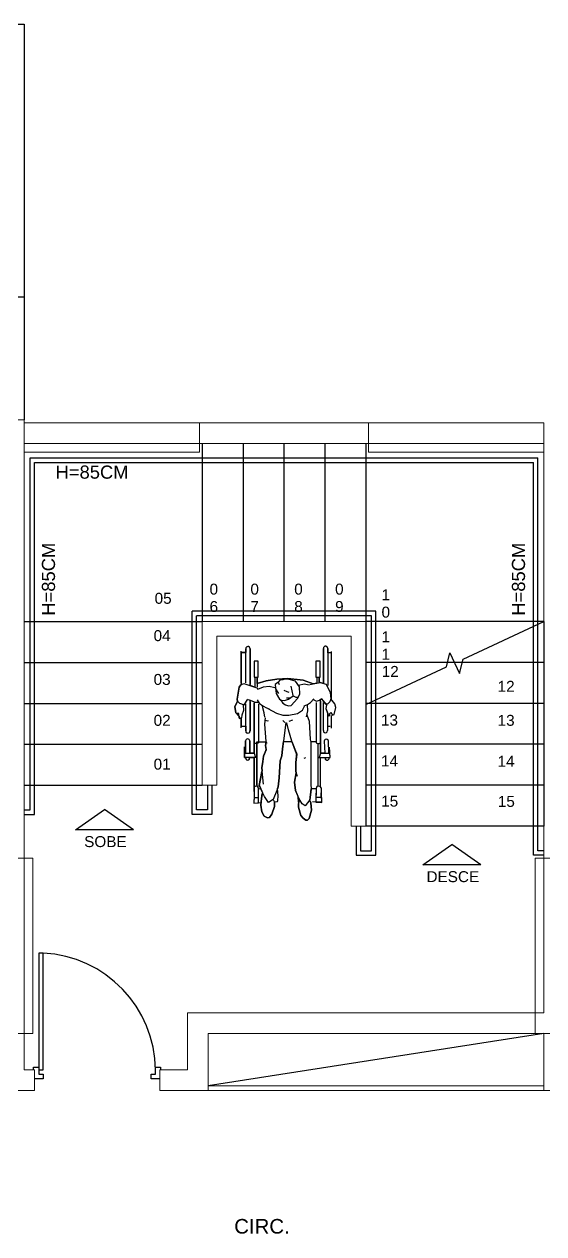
# Model space of a CAD drawing. Header units: centimetres. Extents: x -10.6 to 24.4, y 0 to 16.9.
# Drawn here: x 10.36 to 13.92, y 8.46 to 16.74 of the extents above; entities that cross this region are included whole.
import ezdxf

# ---------------------------------------------------------------- set-up
doc = ezdxf.new("R2010")
doc.units = ezdxf.units.CM
doc.styles.add('Arial', font='arial.ttf', dxfattribs={"height": 7.5})
doc.styles.add('Arial_1', font='arial.ttf', dxfattribs={"height": 10})
doc.styles.add('Arial_3', font='arial.ttf', dxfattribs={"height": 9})

msp = doc.modelspace()

# ---------------------------------------------------------------- linework, layer by layer
for p, q in [((9.39, 16.74), (10.36, 16.74)), ((10.36, 16.74), (10.36, 14.03)), ((10.36, 14.87), (9.46, 14.87)), ((11.58, 13.87), (11.58, 12.65)), ((11.58, 13.87), (11.58, 12.65)), ((11.86, 13.87), (11.86, 12.65)), ((11.86, 13.87), (11.86, 12.65)), ((12.14, 13.87), (12.14, 12.65)), ((12.14, 13.87), (12.14, 12.65)), ((12.42, 13.87), (12.42, 12.65)), ((12.42, 13.87), (12.42, 12.65)), ((12.7, 13.87), (12.7, 12.65)), ((12.7, 13.87), (12.7, 12.65)), ((10.4, 11.36), (10.4, 13.77)), ((10.4, 13.77), (13.88, 13.77)), ((13.88, 11.08), (13.88, 13.77)), ((10.43, 11.33), (10.43, 13.74)), ((10.43, 13.74), (13.85, 13.74)), ((13.85, 11.05), (13.85, 13.74)), ((11.51, 11.33), (11.51, 12.72)), ((12.77, 12.72), (11.51, 12.72)), ((11.54, 11.36), (11.54, 12.69)), ((12.74, 12.69), (11.54, 12.69)), ((12.74, 11.08), (12.74, 12.69)), ((12.77, 11.05), (12.77, 12.72)), ((10.36, 12.65), (11.58, 12.65)), ((10.36, 12.65), (11.58, 12.65)), ((13.92, 12.65), (12.7, 12.65)), ((12.7, 12.65), (12.7, 12.37)), ((13.92, 12.65), (12.7, 12.65)), ((13.3666, 12.392), (13.92, 12.65)), ((13.92, 12.65), (13.92, 11.25)), ((11.8474, 12.2279), (11.8474, 12.4482)), ((11.8781, 12.4371), (11.8474, 12.4371)), ((11.8474, 12.4371), (11.8474, 12.2176)), ((11.8529, 12.4371), (11.877, 12.4371)), ((11.8781, 12.465), (11.8781, 12.4371)), ((11.8781, 12.2307), (11.8781, 12.4643)), ((11.9077, 12.211), (11.9077, 12.4643)), ((11.9077, 12.4642), (11.9077, 12.2193)), ((12.41, 12.4666), (12.41, 12.2262)), ((12.41, 12.2343), (12.41, 12.4666)), ((12.4396, 12.436), (12.4396, 12.4666)), ((12.4396, 12.4666), (12.4396, 12.2114)), ((12.4652, 12.436), (12.4396, 12.436)), ((12.4562, 12.436), (12.4403, 12.436)), ((12.4652, 12.1417), (12.4652, 12.4445)), ((12.4652, 12.1147), (12.4652, 12.436)), ((13.2534, 12.3391), (13.277, 12.4364)), ((13.277, 12.4364), (13.343, 12.2947)), ((10.36, 12.37), (11.58, 12.37)), ((10.36, 12.37), (11.58, 12.37)), ((11.9625, 12.3791), (11.9346, 12.3791)), ((11.9346, 12.3791), (11.9346, 12.2699)), ((11.9346, 12.3791), (11.9346, 12.2699)), ((11.9625, 12.3791), (11.9346, 12.3791)), ((11.9625, 12.2699), (11.9625, 12.3791)), ((11.9625, 12.2699), (11.9625, 12.3791)), ((12.3871, 12.3785), (12.3592, 12.3785)), ((12.3592, 12.3785), (12.3592, 12.2693)), ((12.3592, 12.3785), (12.3592, 12.2693)), ((12.3871, 12.3785), (12.3592, 12.3785)), ((12.3871, 12.2693), (12.3871, 12.3785)), ((12.3871, 12.2693), (12.3871, 12.3785)), ((12.7, 12.37), (12.7, 12.09)), ((13.2609, 12.37), (12.7, 12.37)), ((13.2609, 12.37), (12.7, 12.37)), ((13.3079, 12.37), (13.2609, 12.37)), ((13.3079, 12.37), (13.2609, 12.37)), ((13.3079, 12.37), (13.2609, 12.37)), ((13.3079, 12.37), (13.2609, 12.37)), ((13.3613, 12.37), (13.3079, 12.37)), ((13.3613, 12.37), (13.3079, 12.37)), ((13.343, 12.2947), (13.3666, 12.392)), ((13.92, 12.37), (13.3613, 12.37)), ((13.92, 12.37), (13.3613, 12.37)), ((13.92, 12.37), (13.3613, 12.37)), ((13.92, 12.37), (13.3613, 12.37)), ((11.9346, 12.2699), (11.9402, 12.2699)), ((11.9346, 12.2699), (11.9625, 12.2699)), ((11.9402, 12.2699), (11.9402, 12.1999)), ((11.9402, 12.2699), (11.9402, 12.2064)), ((11.9566, 12.2255), (11.9566, 12.2699)), ((11.9566, 12.2699), (11.9625, 12.2699)), ((11.9566, 12.2692), (11.9566, 12.2021)), ((12.1658, 12.2602), (12.0913, 12.2562)), ((12.0913, 12.2562), (12.1658, 12.2602)), ((12.2703, 12.2487), (12.1658, 12.2602)), ((12.1658, 12.2602), (12.2703, 12.2487)), ((12.3592, 12.2693), (12.3648, 12.2693)), ((12.3592, 12.2693), (12.3871, 12.2693)), ((12.3648, 12.2693), (12.3648, 12.2285)), ((12.3648, 12.2693), (12.3648, 12.2358)), ((12.3812, 12.2352), (12.3812, 12.2693)), ((12.3812, 12.2693), (12.3871, 12.2693)), ((12.3812, 12.2686), (12.3812, 12.24)), ((12.7, 12.0811), (13.2534, 12.3391)), ((11.833, 12.2002), (11.8189, 12.118)), ((11.8189, 12.118), (11.833, 12.2002)), ((11.8449, 12.2165), (11.833, 12.2002)), ((11.833, 12.2002), (11.8449, 12.2165)), ((11.8449, 12.2165), (11.8657, 12.2254)), ((11.8474, 12.2176), (11.8449, 12.2165)), ((11.8657, 12.2254), (11.953, 12.1956)), ((11.9402, 12.1999), (11.9077, 12.211)), ((11.953, 12.1956), (11.9615, 12.1873)), ((12.0181, 12.2435), (11.9566, 12.2255)), ((11.9566, 12.2255), (12.0181, 12.2435)), ((11.9615, 12.1873), (11.9987, 12.2041)), ((11.9987, 12.2041), (12.0395, 12.2086)), ((12.0913, 12.2562), (12.0181, 12.2435)), ((12.0181, 12.2435), (12.0913, 12.2562)), ((12.0395, 12.2086), (12.0764, 12.1995)), ((12.0967, 12.2329), (12.0799, 12.2192)), ((12.0799, 12.2192), (12.0814, 12.1933)), ((12.0814, 12.1933), (12.0861, 12.1567)), ((12.1056, 12.1564), (12.0833, 12.1889)), ((12.1135, 12.2504), (12.0967, 12.2329)), ((12.1005, 12.2343), (12.1068, 12.2198)), ((12.1323, 12.2506), (12.1135, 12.2504)), ((12.1463, 12.2549), (12.1323, 12.2506)), ((12.1381, 12.1796), (12.1593, 12.1705)), ((12.1747, 12.2541), (12.1463, 12.2549)), ((12.219, 12.2417), (12.1747, 12.2541)), ((12.2031, 12.1428), (12.1887, 12.2067)), ((12.2454, 12.2041), (12.219, 12.2417)), ((12.2782, 12.222), (12.2403, 12.2114)), ((12.2489, 12.1517), (12.2454, 12.2041)), ((12.3408, 12.224), (12.2703, 12.2487)), ((12.2703, 12.2487), (12.3295, 12.2279)), ((12.3126, 12.2151), (12.2782, 12.222)), ((12.3161, 12.2192), (12.3882, 12.233)), ((12.3648, 12.2285), (12.3408, 12.224)), ((12.41, 12.2262), (12.3812, 12.2352)), ((12.3882, 12.233), (12.4291, 12.2202)), ((12.4291, 12.2202), (12.4558, 12.1644)), ((11.8217, 12.1034), (11.8039, 12.0673)), ((11.8039, 12.0673), (11.8217, 12.1034)), ((11.8189, 12.118), (11.8217, 12.1034)), ((11.8217, 12.1034), (11.8189, 12.118)), ((11.823, 12.1027), (11.8345, 12.0909)), ((11.8663, 12.0798), (11.8923, 12.1182)), ((11.8935, 12.1166), (11.9428, 12.0973)), ((11.9072, 11.9018), (11.9072, 12.1113)), ((11.9072, 12.1113), (11.9359, 12.1001)), ((11.9072, 12.1009), (11.9072, 11.9009)), ((11.9359, 12.1001), (11.9359, 11.7495)), ((11.9359, 11.7495), (11.9359, 12.0923)), ((11.9428, 12.0973), (11.9652, 12.0974)), ((11.9557, 12.1137), (11.9709, 12.0906)), ((12.0861, 12.1567), (12.1089, 12.118)), ((12.1089, 12.118), (12.1213, 12.1123)), ((12.1153, 12.1138), (12.1326, 12.0915)), ((12.1213, 12.1123), (12.1434, 12.1103)), ((12.1434, 12.1103), (12.1702, 12.1182)), ((12.1563, 12.1288), (12.1831, 12.1285)), ((12.1593, 12.1705), (12.173, 12.1665)), ((12.1702, 12.1182), (12.2026, 12.142)), ((12.1901, 12.0747), (12.232, 12.1228)), ((12.2026, 12.142), (12.2209, 12.1312)), ((12.2209, 12.1312), (12.2341, 12.1325)), ((12.232, 12.1228), (12.2489, 12.1517)), ((12.3018, 12.0828), (12.3225, 12.0955)), ((12.3225, 12.0955), (12.344, 12.1204)), ((12.3392, 12.1154), (12.3629, 12.1051)), ((12.3605, 12.0946), (12.3605, 11.8186)), ((12.3629, 12.1051), (12.3823, 12.1128)), ((12.3823, 12.1128), (12.3931, 12.119)), ((12.3906, 12.1176), (12.3978, 12.1217)), ((12.3906, 11.7488), (12.3906, 12.1176)), ((12.3906, 12.1059), (12.3906, 11.7488)), ((12.4275, 12.0853), (12.3968, 12.1229)), ((12.3978, 12.1217), (12.4316, 12.0802)), ((12.4096, 11.9032), (12.4096, 12.0959)), ((12.4537, 12.0996), (12.4394, 12.0875)), ((12.4606, 12.1204), (12.4537, 12.0996)), ((12.4558, 12.1644), (12.4606, 12.1204)), ((12.4882, 12.0867), (12.4606, 12.1204)), ((12.4882, 12.0867), (12.4652, 12.1147)), ((10.36, 12.09), (11.58, 12.09)), ((10.36, 12.09), (11.58, 12.09)), ((11.8039, 12.0673), (11.8097, 12.0258)), ((11.8097, 12.0258), (11.8039, 12.0673)), ((11.8097, 12.0258), (11.832, 12.0011)), ((11.8285, 12.005), (11.8097, 12.0258)), ((11.8301, 12.0209), (11.8195, 12.0213)), ((11.8328, 11.9928), (11.8301, 12.0209)), ((11.8345, 12.0909), (11.8663, 12.0798)), ((11.85, 12.01), (11.8485, 11.9912)), ((11.8615, 12.0414), (11.85, 12.01)), ((11.861, 12.0808), (11.8615, 12.0414)), ((11.8777, 11.9009), (11.8777, 12.0867)), ((11.9664, 12.0851), (11.9664, 11.8192)), ((11.9709, 12.0906), (11.9947, 12.0729)), ((12.0031, 12.0241), (11.9934, 12.069)), ((11.9947, 12.0729), (12.0195, 12.0587)), ((12.0096, 11.9959), (12.0031, 12.0241)), ((12.0195, 12.0587), (12.0392, 12.0528)), ((12.0294, 12.0551), (12.0875, 12.022)), ((12.0875, 12.022), (12.1319, 12.0082)), ((12.1319, 12.0082), (12.1724, 12.0091)), ((12.1326, 12.0915), (12.1514, 12.0797)), ((12.1514, 12.0797), (12.1697, 12.0727)), ((12.1697, 12.0727), (12.1901, 12.0747)), ((12.1724, 12.0091), (12.232, 12.0215)), ((12.232, 12.0215), (12.2672, 12.0443)), ((12.2672, 12.0443), (12.2814, 12.0715)), ((12.2775, 12.0739), (12.3018, 12.0828)), ((12.3003, 12.0376), (12.2927, 11.9983)), ((12.297, 12.0109), (12.3116, 11.9668)), ((12.2984, 12.0768), (12.3016, 12.0401)), ((12.4394, 12.0875), (12.4275, 12.0853)), ((12.4324, 12.0859), (12.4277, 12.0536)), ((12.4316, 12.0802), (12.4277, 12.0536)), ((12.4277, 12.0536), (12.4444, 12.0044)), ((12.4277, 12.0536), (12.4393, 12.0195)), ((12.4389, 12.0206), (12.4389, 11.9032)), ((12.4542, 12.0197), (12.4601, 12.0263)), ((12.4542, 12.0197), (12.4601, 12.0263)), ((12.4544, 12.0069), (12.4542, 12.0197)), ((12.4544, 12.0069), (12.4542, 12.0197)), ((12.4601, 12.0263), (12.4727, 12.008)), ((12.4601, 12.0263), (12.4727, 12.008)), ((12.4727, 12.008), (12.4835, 12.0131)), ((12.4727, 12.008), (12.4835, 12.0131)), ((12.4835, 12.0131), (12.4945, 12.0619)), ((12.4835, 12.0131), (12.4945, 12.0619)), ((12.4945, 12.0619), (12.4882, 12.0867)), ((12.4945, 12.0619), (12.4882, 12.0867)), ((12.7, 12.09), (12.7, 12.0811)), ((12.7191, 12.09), (12.7, 12.09)), ((12.7191, 12.09), (12.7, 12.09)), ((12.7, 12.0811), (12.7, 11.25)), ((13.92, 12.09), (12.7191, 12.09)), ((13.92, 12.09), (12.7191, 12.09)), ((13.92, 12.09), (12.7191, 12.09)), ((13.92, 12.09), (12.7191, 12.09)), ((11.832, 12.0011), (11.8328, 11.9928)), ((11.8328, 11.9928), (11.8368, 11.9872)), ((11.8368, 11.9872), (11.8328, 11.9928)), ((11.8485, 11.9912), (11.8368, 11.9872)), ((11.8368, 11.9872), (11.847, 11.9907)), ((11.847, 11.9907), (11.847, 11.9348)), ((11.847, 11.9233), (11.847, 11.9812)), ((11.847, 11.9348), (11.8777, 11.9348)), ((11.8522, 11.9348), (11.8763, 11.9348)), ((11.8777, 11.9348), (11.8777, 11.9009)), ((12.0082, 11.9468), (12.0122, 11.991)), ((12.017, 11.8284), (12.0082, 11.9468)), ((12.0115, 11.9752), (12.0259, 11.9693)), ((12.0259, 11.9693), (12.0346, 11.9719)), ((12.1523, 11.9579), (12.1293, 11.7789)), ((12.1462, 11.9595), (12.1329, 11.9732)), ((12.1707, 11.9086), (12.1599, 11.9574)), ((12.1976, 11.9753), (12.1734, 11.965)), ((12.3116, 11.9668), (12.3191, 11.842)), ((12.4381, 11.9348), (12.4566, 11.9348)), ((12.4389, 12.0031), (12.4544, 12.0069)), ((12.4444, 12.0044), (12.4544, 12.0069)), ((12.4649, 11.9196), (12.4649, 12.006)), ((12.1933, 11.8321), (12.1707, 11.9086)), ((10.36, 11.81), (11.58, 11.81)), ((10.36, 11.81), (11.58, 11.81)), ((11.8695, 11.7194), (11.8701, 11.7913)), ((11.8766, 11.8326), (11.8766, 11.7495)), ((11.8766, 11.7495), (11.8766, 11.8326)), ((11.9051, 11.7495), (11.9051, 11.8326)), ((11.9051, 11.8326), (11.9051, 11.7513)), ((11.9448, 11.8146), (11.9359, 11.8193)), ((11.9572, 11.8146), (11.9448, 11.8146)), ((11.9539, 11.8265), (12.0178, 11.8274)), ((11.9539, 11.5323), (11.9539, 11.8265)), ((11.9539, 11.8141), (11.9539, 11.5202)), ((11.9664, 11.8192), (11.9572, 11.8146)), ((11.9685, 11.8267), (12.0134, 11.8273)), ((12.0006, 11.7272), (12.0191, 11.778)), ((12.0169, 11.772), (12.0006, 11.7272)), ((12.0126, 11.8024), (12.018, 11.8284)), ((12.0178, 11.8274), (12.0126, 11.8024)), ((12.0126, 11.8024), (12.0169, 11.772)), ((12.0167, 11.7731), (12.0126, 11.8024)), ((12.0257, 11.8149), (12.017, 11.8284)), ((12.1244, 11.7298), (12.1293, 11.7789)), ((12.1293, 11.7789), (12.1244, 11.7298)), ((12.1293, 11.7789), (12.1357, 11.8285)), ((12.1357, 11.8285), (12.1948, 11.8281)), ((12.1395, 11.8285), (12.1895, 11.8281)), ((12.2261, 11.7435), (12.1933, 11.8321)), ((12.1948, 11.8281), (12.2268, 11.7416)), ((12.3191, 11.842), (12.3243, 11.825)), ((12.3243, 11.825), (12.323, 11.7217)), ((12.3256, 11.8283), (12.3602, 11.8278)), ((12.3605, 11.8186), (12.3689, 11.814)), ((12.3689, 11.814), (12.3813, 11.814)), ((12.3722, 11.8135), (12.3722, 11.5196)), ((12.3813, 11.814), (12.3902, 11.8186)), ((12.4158, 11.83), (12.4195, 11.7488)), ((12.4158, 11.83), (12.4195, 11.7488)), ((12.4479, 11.7488), (12.4442, 11.8313)), ((12.4479, 11.7488), (12.4442, 11.8313)), ((12.4563, 11.7189), (12.4526, 11.7903)), ((13.92, 11.81), (12.7, 11.81)), ((13.92, 11.81), (12.7, 11.81)), ((13.92, 11.81), (12.7, 11.81)), ((13.92, 11.81), (12.7, 11.81)), ((11.8697, 11.7495), (11.8695, 11.7194)), ((11.8695, 11.7194), (11.877, 11.7194)), ((11.9539, 11.7194), (11.8695, 11.7194)), ((11.8766, 11.7495), (11.8697, 11.7495)), ((11.8697, 11.7495), (11.9359, 11.7495)), ((11.8766, 11.716), (11.8766, 11.7199)), ((11.9045, 11.7194), (11.9354, 11.7194)), ((11.905, 11.7185), (11.905, 11.716)), ((11.9359, 11.7495), (11.9051, 11.7495)), ((11.9354, 11.7194), (11.9354, 11.5144)), ((11.9354, 11.518), (11.9354, 11.7194)), ((11.9361, 11.7492), (11.9458, 11.72)), ((11.9939, 11.6928), (11.9875, 11.6475)), ((11.9875, 11.6475), (11.9939, 11.6928)), ((12.0006, 11.7272), (11.9939, 11.6928)), ((11.9939, 11.6928), (12.0006, 11.7272)), ((12.1065, 11.579), (12.1144, 11.6964)), ((12.1144, 11.6964), (12.1065, 11.579)), ((12.1109, 11.6945), (12.1144, 11.6964)), ((12.1144, 11.6964), (12.1244, 11.7298)), ((12.1244, 11.7298), (12.1144, 11.6964)), ((12.2209, 11.6843), (12.2277, 11.751)), ((12.2268, 11.7416), (12.2209, 11.6843)), ((12.2209, 11.6843), (12.2209, 11.624)), ((12.2209, 11.624), (12.2209, 11.6843)), ((12.2874, 11.7175), (12.2752, 11.7123)), ((12.323, 11.7217), (12.3244, 11.538)), ((12.3718, 11.7189), (12.4563, 11.7189)), ((12.3898, 11.7486), (12.38, 11.7194)), ((12.3899, 11.5185), (12.3899, 11.7189)), ((12.3899, 11.7189), (12.4218, 11.7189)), ((12.3899, 11.5173), (12.3899, 11.7189)), ((12.4195, 11.7488), (12.3906, 11.7488)), ((12.3906, 11.7488), (12.4548, 11.7488)), ((12.4208, 11.7189), (12.4211, 11.7136)), ((12.4548, 11.7488), (12.4479, 11.7488)), ((12.4486, 11.7189), (12.4563, 11.7189)), ((12.4494, 11.7148), (12.4492, 11.7189)), ((12.4563, 11.7189), (12.4548, 11.7488)), ((11.9894, 11.6304), (11.9704, 11.5282)), ((11.9704, 11.5282), (11.988, 11.623)), ((11.9875, 11.6475), (11.9894, 11.6304)), ((11.9997, 11.5361), (11.9875, 11.6475)), ((12.2231, 11.6169), (12.2108, 11.5509)), ((12.2108, 11.5509), (12.2224, 11.6132)), ((12.2209, 11.624), (12.2231, 11.6169)), ((12.2317, 11.5883), (12.2209, 11.624)), ((10.36, 11.53), (11.58, 11.53)), ((10.36, 11.53), (11.58, 11.53)), ((11.615, 11.53), (11.615, 11.36)), ((11.645, 11.53), (11.645, 11.36)), ((11.645, 11.53), (11.645, 11.33)), ((11.9475, 11.5218), (11.9336, 11.515)), ((11.9336, 11.515), (11.9357, 11.4517)), ((11.9354, 11.5144), (11.9354, 11.461)), ((11.9598, 11.5196), (11.9475, 11.5218)), ((11.966, 11.506), (11.9539, 11.5323)), ((11.966, 11.506), (11.9598, 11.5196)), ((11.9704, 11.5282), (11.9755, 11.5199)), ((11.9755, 11.5199), (11.9704, 11.5282)), ((11.9755, 11.5199), (11.9874, 11.4883)), ((11.9874, 11.4883), (11.9755, 11.5199)), ((12.1005, 11.5187), (12.0912, 11.494)), ((12.0956, 11.5058), (12.1005, 11.5187)), ((12.1005, 11.5187), (12.1065, 11.579)), ((12.1065, 11.579), (12.1005, 11.5187)), ((12.2108, 11.5509), (12.2186, 11.4942)), ((12.2186, 11.4942), (12.2108, 11.5509)), ((12.3244, 11.538), (12.3262, 11.5003)), ((12.3642, 11.5206), (12.3607, 11.506)), ((12.3712, 11.5233), (12.3642, 11.5206)), ((12.3889, 11.5199), (12.3722, 11.5235)), ((12.3963, 11.509), (12.3889, 11.5199)), ((12.3963, 11.509), (12.3899, 11.5185)), ((13.92, 11.53), (12.7, 11.53)), ((13.92, 11.53), (12.7, 11.53)), ((13.92, 11.53), (12.7, 11.53)), ((13.92, 11.53), (12.7, 11.53)), ((11.9354, 11.461), (11.9327, 11.4074)), ((11.935, 11.4533), (11.9327, 11.4074)), ((11.9349, 11.4454), (11.9649, 11.4459)), ((11.9642, 11.4092), (11.966, 11.506)), ((11.9649, 11.4459), (11.966, 11.506)), ((11.9797, 11.5039), (11.9675, 11.5026)), ((11.9859, 11.4393), (11.982, 11.3937)), ((11.982, 11.3937), (11.9859, 11.4393)), ((11.9921, 11.4795), (11.9859, 11.4393)), ((11.9859, 11.4393), (11.9912, 11.4737)), ((11.9874, 11.4883), (11.9921, 11.4795)), ((12.0063, 11.453), (11.9874, 11.4883)), ((12.0341, 11.4109), (12.0063, 11.453)), ((12.0647, 11.4319), (12.0341, 11.4109)), ((12.0912, 11.494), (12.0647, 11.4319)), ((12.0669, 11.431), (12.0747, 11.4128)), ((12.0993, 11.4563), (12.0956, 11.5058)), ((12.0993, 11.4563), (12.0959, 11.5027)), ((12.0988, 11.4246), (12.0993, 11.4563)), ((12.0988, 11.4246), (12.0993, 11.4563)), ((12.2186, 11.4942), (12.2425, 11.4376)), ((12.2432, 11.4359), (12.2186, 11.4942)), ((12.2389, 11.414), (12.2371, 11.4503)), ((12.2425, 11.4376), (12.2395, 11.3784)), ((12.2395, 11.3784), (12.2423, 11.433)), ((12.2646, 11.4021), (12.2432, 11.4359)), ((12.3177, 11.4246), (12.3268, 11.5052)), ((12.3262, 11.5003), (12.3181, 11.4283)), ((12.3268, 11.5052), (12.3607, 11.506)), ((12.3595, 11.506), (12.33, 11.5053)), ((12.3607, 11.506), (12.3576, 11.4138)), ((12.3607, 11.506), (12.3587, 11.4474)), ((12.3587, 11.4474), (12.3915, 11.4476)), ((12.3954, 11.4481), (12.3963, 11.509)), ((12.3959, 11.4825), (12.3963, 11.509)), ((12.3981, 11.4121), (12.3959, 11.4825)), ((12.3981, 11.4123), (12.3974, 11.4604)), ((10.36, 11.36), (10.4, 11.36)), ((10.7109, 11.2246), (10.9104, 11.3635)), ((11.1092, 11.2246), (10.9104, 11.3635)), ((11.615, 11.36), (11.54, 11.36)), ((11.9327, 11.4074), (11.9834, 11.4104)), ((11.9327, 11.4074), (11.9642, 11.4092)), ((11.982, 11.3937), (11.9879, 11.3473)), ((11.9879, 11.3473), (11.982, 11.3937)), ((11.9879, 11.3473), (12.0042, 11.3182)), ((12.0042, 11.3182), (11.9879, 11.3473)), ((12.0564, 11.3307), (12.0739, 11.3848)), ((12.0739, 11.3848), (12.0564, 11.3307)), ((12.0734, 11.4158), (12.0952, 11.4171)), ((12.0739, 11.3848), (12.0748, 11.4158)), ((12.0747, 11.4128), (12.0739, 11.3848)), ((12.0748, 11.4158), (12.0952, 11.4171)), ((12.0952, 11.4171), (12.0988, 11.4246)), ((12.0952, 11.4171), (12.0988, 11.4246)), ((12.2395, 11.3784), (12.2564, 11.3224)), ((12.2564, 11.3224), (12.2395, 11.3784)), ((12.2844, 11.3892), (12.2646, 11.4021)), ((12.3181, 11.4283), (12.2844, 11.3892)), ((12.3132, 11.3026), (12.3292, 11.3593)), ((12.3292, 11.3593), (12.3132, 11.3026)), ((12.3246, 11.4082), (12.3177, 11.4246)), ((12.3195, 11.4204), (12.3246, 11.4082)), ((12.3292, 11.3593), (12.3246, 11.4082)), ((12.3246, 11.4082), (12.3292, 11.3593)), ((12.397, 11.4122), (12.3354, 11.4147)), ((12.3576, 11.4138), (12.3981, 11.4121)), ((10.36, 11.33), (10.43, 11.33)), ((11.645, 11.33), (11.51, 11.33)), ((12.0042, 11.3182), (12.0265, 11.3054)), ((12.0265, 11.3054), (12.0042, 11.3182)), ((12.0265, 11.3054), (12.0411, 11.3092)), ((12.0411, 11.3092), (12.0265, 11.3054)), ((12.0411, 11.3092), (12.0564, 11.3307)), ((12.0564, 11.3307), (12.0411, 11.3092)), ((12.2564, 11.3224), (12.2715, 11.3032)), ((12.2715, 11.3032), (12.2564, 11.3224)), ((12.2715, 11.3032), (12.2891, 11.2897)), ((12.2891, 11.2897), (12.2715, 11.3032)), ((12.2891, 11.2897), (12.3002, 11.2901)), ((12.3002, 11.2901), (12.2891, 11.2897)), ((12.3002, 11.2901), (12.3132, 11.3026)), ((12.3132, 11.3026), (12.3002, 11.2901)), ((11.1092, 11.2246), (10.7109, 11.2246)), ((12.635, 11.25), (12.635, 11.08)), ((12.635, 11.25), (12.635, 11.05)), ((12.665, 11.25), (12.665, 11.08)), ((13.92, 11.25), (12.7, 11.25)), ((13.92, 11.25), (12.7, 11.25)), ((13.92, 11.25), (12.7, 11.25)), ((13.0909, 10.9846), (13.2904, 11.1235)), ((13.4892, 10.9846), (13.2904, 11.1235)), ((12.635, 11.05), (12.77, 11.05)), ((12.665, 11.08), (12.74, 11.08)), ((13.92, 11.05), (13.85, 11.05)), ((13.92, 11.08), (13.88, 11.08)), ((13.4892, 10.9846), (13.0909, 10.9846)), ((10.49, 10.38), (10.46, 10.38)), ((10.46, 10.38), (10.46, 9.58)), ((10.49, 9.58), (10.49, 10.38)), ((13.92, 9.83), (11.62, 9.47)), ((10.425, 9.6), (10.46, 9.6)), ((10.425, 9.58), (10.425, 9.6)), ((10.46, 9.6), (10.46, 9.55)), ((10.46, 9.58), (10.49, 9.58)), ((10.46, 9.55), (10.49, 9.55)), ((10.49, 9.55), (10.49, 9.52)), ((11.23, 9.55), (11.26, 9.55)), ((11.23, 9.52), (11.23, 9.55)), ((11.26, 9.55), (11.26, 9.6)), ((11.26, 9.6), (11.295, 9.6)), ((11.295, 9.6), (11.295, 9.58)), ((10.49, 9.52), (10.43, 9.52)), ((11.29, 9.52), (11.23, 9.52))]:
    msp.add_line(p, q)
at = {"lineweight": 20}
for p, q in [((10.36, 14.03), (10.22, 14.03)), ((10.36, 14.01), (10.36, 14.03)), ((13.92, 14.01), (10.36, 14.01)), ((11.56, 14.01), (10.36, 14.01)), ((10.36, 14.01), (10.36, 13.81)), ((11.56, 13.81), (11.56, 14.01)), ((13.92, 14.01), (12.72, 14.01)), ((12.72, 14.01), (12.72, 13.81)), ((13.92, 13.81), (13.92, 14.01)), ((10.36, 9.58), (10.36, 13.87)), ((10.36, 13.87), (13.92, 13.87)), ((13.92, 13.87), (13.92, 9.97)), ((10.36, 13.81), (11.56, 13.81)), ((12.72, 13.81), (13.92, 13.81)), ((12.7, 12.65), (11.58, 12.65)), ((11.58, 12.65), (11.58, 11.53)), ((11.68, 12.55), (12.6, 12.55)), ((11.68, 11.53), (11.68, 12.55)), ((12.6, 12.55), (12.6, 11.25)), ((12.7, 11.25), (12.7, 12.0811)), ((11.58, 11.53), (11.68, 11.53)), ((12.6, 11.25), (12.7, 11.25)), ((10.42, 11.03), (10.22, 11.03)), ((10.42, 9.83), (10.42, 11.03)), ((14.06, 11.03), (13.86, 11.03)), ((13.86, 11.03), (13.86, 9.83)), ((11.48, 9.97), (11.48, 9.58)), ((13.92, 9.97), (11.48, 9.97)), ((10.22, 9.83), (10.42, 9.83)), ((11.62, 9.83), (13.92, 9.83)), ((11.62, 9.83), (11.62, 9.44)), ((13.86, 9.83), (14.06, 9.83)), ((13.92, 9.44), (13.92, 9.83)), ((10.43, 9.58), (10.36, 9.58)), ((10.43, 9.44), (10.43, 9.58)), ((11.48, 9.58), (11.29, 9.58)), ((11.29, 9.58), (11.29, 9.44)), ((13.92, 9.47), (11.62, 9.47)), ((9.22, 9.44), (10.43, 9.44)), ((11.29, 9.44), (15.06, 9.44))]:
    msp.add_line(p, q, dxfattribs=at)
for centre, radius, start, end in [((11.8917, 12.4652), 0.0135, 91.12336, 181.12336), ((11.8931, 12.4643), 0.0146, 359.9194, 179.9194), ((11.8931, 12.4643), 0.0146, 0, 96.5567), ((12.4235, 12.4666), 0.0135, 138.05888, 180), ((12.425, 12.4666), 0.0146, 359.9194, 179.9194), ((12.425, 12.4666), 0.0146, 75.90964, 141.8092), ((12.425, 12.4666), 0.0146, 0, 75.90964), ((11.8909, 11.8326), 0.0142, 359.9194, 179.9194), ((11.8909, 11.8326), 0.0142, 359.9194, 179.9194), ((11.8923, 11.9009), 0.0146, 180, 270), ((11.8923, 11.9009), 0.0146, 179.9194, 359.9194), ((11.892, 11.9015), 0.0152, 271.12336, 1.12336), ((12.4242, 11.9032), 0.0146, 179.9194, 359.9194), ((12.43, 11.8307), 0.0142, 2.58229, 182.58229), ((12.43, 11.8307), 0.0142, 2.58229, 182.58229), ((11.8908, 11.716), 0.0142, 165.83323, 14.16677), ((11.8908, 11.716), 0.0142, 179.9194, 359.9194), ((12.4352, 11.7142), 0.0142, 160.81518, 19.18482), ((12.4352, 11.7142), 0.0142, 182.58229, 2.58229), ((10.4506, 9.5715), 0.8094, 0.59972, 87.2109)]:
    msp.add_arc(centre, radius, start, end)

# ---------------------------------------------------------------- texts
at = {"attachment_point": 1}
for s, insert, char_height, width, style in [('H=85CM', (10.5753, 13.7182), 0.09, 0.597257, 'Arial_3'), ('05', (11.2537, 12.8467), 0.075, 0.144304, 'Arial'), ('0', (11.63, 12.9095), 0.075, 0.072152, 'Arial'), ('0', (11.91, 12.9095), 0.075, 0.072152, 'Arial'), ('0', (12.21, 12.9095), 0.075, 0.072152, 'Arial'), ('0', (12.49, 12.9095), 0.075, 0.072152, 'Arial'), ('1', (12.8082, 12.871), 0.075, 0.072152, 'Arial'), ('6', (11.63, 12.7904), 0.075, 0.072152, 'Arial'), ('7', (11.91, 12.7904), 0.075, 0.072152, 'Arial'), ('8', (12.21, 12.7904), 0.075, 0.072152, 'Arial'), ('9', (12.49, 12.7904), 0.075, 0.072152, 'Arial'), ('0', (12.8082, 12.752), 0.075, 0.072152, 'Arial'), ('04', (11.2468, 12.5911), 0.075, 0.144304, 'Arial'), ('1', (12.8082, 12.5829), 0.075, 0.072152, 'Arial'), ('1', (12.8082, 12.4638), 0.075, 0.072152, 'Arial'), ('12', (12.8095, 12.346), 0.075, 0.144304, 'Arial'), ('03', (11.2468, 12.2911), 0.075, 0.144304, 'Arial'), ('12', (13.6034, 12.2441), 0.075, 0.144304, 'Arial'), ('02', (11.2468, 12.0111), 0.075, 0.144304, 'Arial'), ('13', (12.8045, 12.013), 0.075, 0.144304, 'Arial'), ('13', (13.6034, 12.0111), 0.075, 0.144304, 'Arial'), ('01', (11.2468, 11.7111), 0.075, 0.144304, 'Arial'), ('14', (12.8045, 11.733), 0.075, 0.144304, 'Arial'), ('14', (13.6034, 11.7311), 0.075, 0.144304, 'Arial'), ('15', (12.806, 11.4579), 0.075, 0.144304, 'Arial'), ('15', (13.6049, 11.4561), 0.075, 0.144304, 'Arial'), ('SOBE', (10.771, 11.1808), 0.075, 0.352743, 'Arial'), ('DESCE', (13.1162, 10.9408), 0.075, 0.43692, 'Arial'), ('CIRC.', (11.799, 8.5594), 0.1, 0.468987, 'Arial_1')]:
    msp.add_mtext(s, dxfattribs=dict(at, insert=insert, char_height=char_height, width=width, style=style))
at = {"char_height": 0.09, "width": 0.597257, "attachment_point": 1, "rotation": 90, "style": 'Arial_3'}
for insert in [(10.4813, 12.69), (13.7013, 12.69)]:
    msp.add_mtext('H=85CM', dxfattribs=dict(at, insert=insert))

doc.saveas('drawing.dxf')
